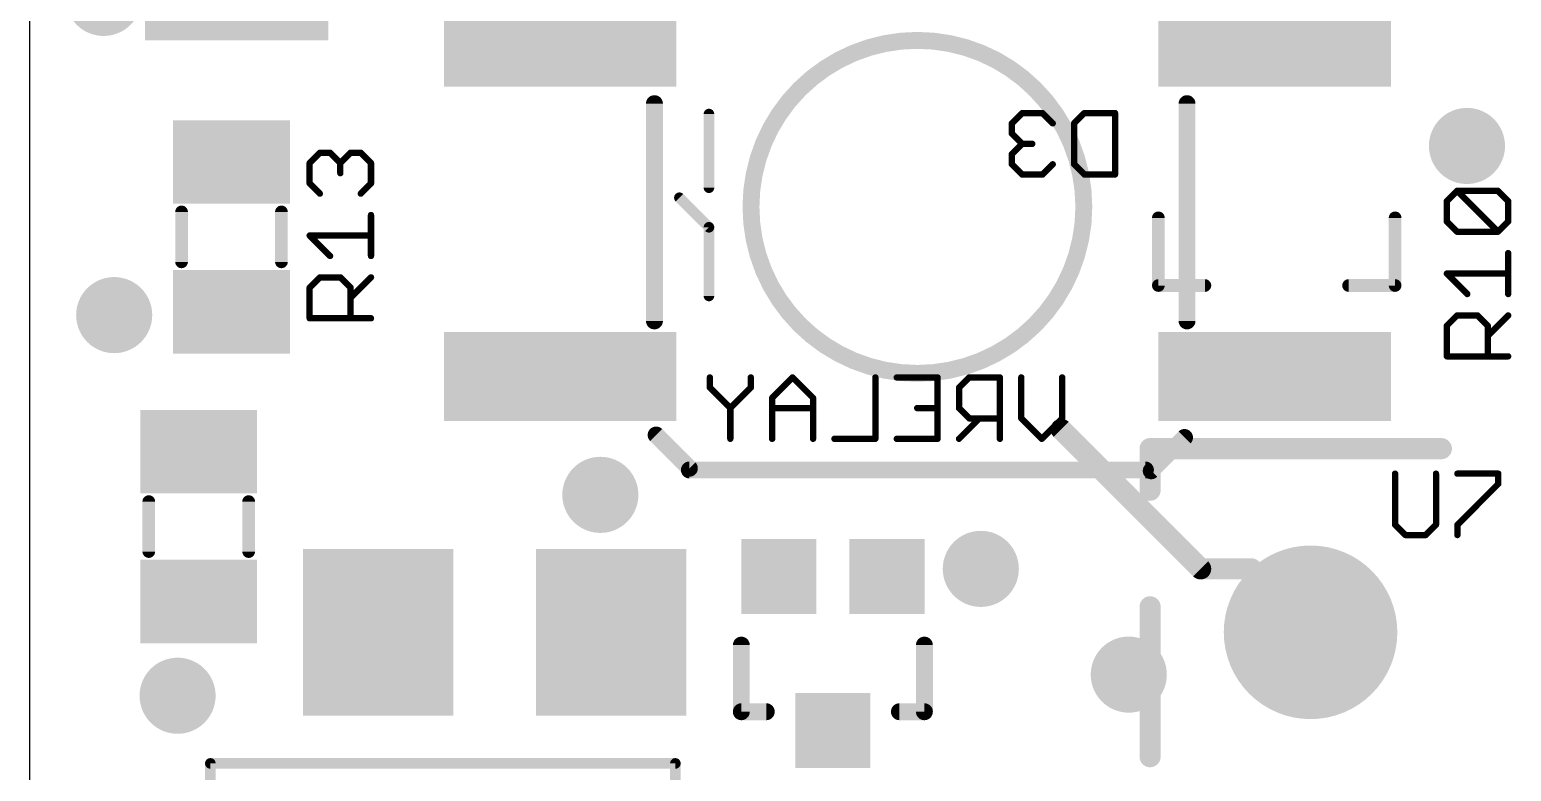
# Model space of a CAD drawing. Extents: x 0 to 96, y -11 to 42.
# Drawn here: x 0 to 17.81, y 12.55 to 21.46 of the extents above; entities that cross this region are included whole.
import ezdxf

# ---------------------------------------------------------------- set-up
doc = ezdxf.new("R2010")
doc.units = 0
for name, color, linetype in [('17', 82, 'CONTINUOUS'), ('18', 82, 'CONTINUOUS'), ('20', 7, 'CONTINUOUS'), ('21', 253, 'CONTINUOUS'), ('22', 253, 'CONTINUOUS'), ('29', 253, 'CONTINUOUS')]:
    doc.layers.add(name, color=color, linetype=linetype)

# ---------------------------------------------------------------- blocks, each defined once
blk = doc.blocks.new('RECT')
blk.add_solid([(-0.5, -0.5), (0.5, -0.5), (-0.5, 0.5), (0.5, 0.5)])
blk = doc.blocks.new('ROUNDP')
at = {"const_width": 0.5}
blk.add_lwpolyline([(0, -0.25, 1), (0, 0.25, 1), (0, -0.25)], format="xyb", dxfattribs=at)
blk = doc.blocks.new('ROUNDV')
at = {"const_width": 0.5}
blk.add_lwpolyline([(0, -0.25, 1), (0, 0.25, 1), (0, -0.25)], format="xyb", dxfattribs=at)

msp = doc.modelspace()

# ---------------------------------------------------------------- linework, layer by layer
at = {"layer": '20'}
msp.add_line((0, 34), (0, 0), dxfattribs=at)
at = {"layer": '21'}
for points, const_width in [([(10.668, 17.334, 1), (10.668, 21.334, 1), (10.668, 17.334)], 0.2032), ([(7.5588, 20.574, 1), (7.4572, 20.574)], 0.1016), ([(13.9588, 20.574, 1), (13.8572, 20.574)], 0.1016), ([(8.1948, 20.449, 1), (8.1312, 20.449)], 0.0635), ([(3.4877, 20.0033, 1), (3.4877, 19.9652)], 0.0381), ([(3.5012, 19.9707, 1), (3.4743, 19.9977)], 0.0381), ([(3.6241, 19.9977, 1), (3.5971, 19.9707)], 0.0381), ([(3.6106, 19.9652, 1), (3.6106, 20.0033)], 0.0381), ([(3.8564, 20.0033, 1), (3.8564, 19.9652)], 0.0381), ([(3.8698, 19.9707, 1), (3.8429, 19.9977)], 0.0381), ([(3.9927, 19.9977, 1), (3.9658, 19.9707)], 0.0381), ([(3.9792, 19.9652, 1), (3.9792, 20.0033)], 0.0381), ([(3.3839, 19.8613, 1), (3.3458, 19.8613)], 0.0381), ([(3.3514, 19.8748, 1), (3.3783, 19.8479)], 0.0381), ([(3.7525, 19.8613, 1), (3.7144, 19.8613)], 0.0381), ([(3.72, 19.8748, 1), (3.747, 19.8479)], 0.0381), ([(3.72, 19.8479, 1), (3.747, 19.8748)], 0.0381), ([(4.1212, 19.8613, 1), (4.0831, 19.8613)], 0.0381), ([(4.0886, 19.8479, 1), (4.1156, 19.8748)], 0.0381), ([(3.3783, 19.6291, 1), (3.3514, 19.6021)], 0.0381), ([(3.3458, 19.6156, 1), (3.3839, 19.6156)], 0.0381), ([(3.7144, 19.7385, 1), (3.7525, 19.7385)], 0.0381), ([(4.0831, 19.6156, 1), (4.1212, 19.6156)], 0.0381), ([(4.1156, 19.6021, 1), (4.0886, 19.6291)], 0.0381), ([(8.1312, 19.564, 1), (8.1948, 19.564)], 0.0635), ([(3.4743, 19.4793, 1), (3.5012, 19.5062)], 0.0381), ([(3.9658, 19.5062, 1), (3.9927, 19.4793)], 0.0381), ([(7.8305, 19.4665, 1), (7.7855, 19.4215)], 0.0635), ([(17.0491, 19.4041, 1), (17.011, 19.4041)], 0.0381), ([(17.0166, 19.4176, 1), (17.0435, 19.3907)], 0.0381), ([(17.1529, 19.5461, 1), (17.1529, 19.508)], 0.0381), ([(17.1664, 19.5405, 1), (17.1395, 19.5135)], 0.0381), ([(17.1664, 19.5135, 1), (17.1395, 19.5405)], 0.0381), ([(17.6579, 19.5405, 1), (17.631, 19.5135)], 0.0381), ([(17.6444, 19.508, 1), (17.6444, 19.5461)], 0.0381), ([(17.7864, 19.4041, 1), (17.7483, 19.4041)], 0.0381), ([(17.7538, 19.3907, 1), (17.7808, 19.4176)], 0.0381), ([(1.8638, 19.2738, 1), (1.7876, 19.2738)], 0.0762), ([(3.0638, 19.2738, 1), (2.9876, 19.2738)], 0.0762), ([(4.1212, 19.2358, 1), (4.0831, 19.2358)], 0.0381), ([(8.1948, 19.089, 1), (8.1312, 19.089)], 0.0635), ([(8.1405, 19.0665, 1), (8.1855, 19.1115)], 0.0635), ([(17.0435, 19.1719, 1), (17.0166, 19.1449)], 0.0381), ([(17.011, 19.1584, 1), (17.0491, 19.1584)], 0.0381), ([(17.1529, 19.0546, 1), (17.1529, 19.0165)], 0.0381), ([(17.1395, 19.0221, 1), (17.1664, 19.049)], 0.0381), ([(17.631, 19.049, 1), (17.6579, 19.0221)], 0.0381), ([(17.631, 19.0221, 1), (17.6579, 19.049)], 0.0381), ([(17.6444, 19.0165, 1), (17.6444, 19.0546)], 0.0381), ([(17.7483, 19.1584, 1), (17.7864, 19.1584)], 0.0381), ([(17.7808, 19.1449, 1), (17.7538, 19.1719)], 0.0381), ([(3.3649, 19.0091, 1), (3.3649, 18.971)], 0.0381), ([(3.3783, 19.0035, 1), (3.3514, 18.9766)], 0.0381), ([(4.1021, 18.971, 1), (4.1021, 19.0091)], 0.0381), ([(1.7876, 18.6738, 1), (1.8638, 18.6738)], 0.0762), ([(2.9876, 18.6738, 1), (3.0638, 18.6738)], 0.0762), ([(3.5971, 18.7308, 1), (3.6241, 18.7578)], 0.0381), ([(4.0831, 18.7443, 1), (4.1212, 18.7443)], 0.0381), ([(17.7864, 18.7786, 1), (17.7483, 18.7786)], 0.0381), ([(3.4877, 18.5064, 1), (3.4877, 18.4683)], 0.0381), ([(3.5012, 18.4739, 1), (3.4743, 18.5009)], 0.0381), ([(3.747, 18.5009, 1), (3.72, 18.4739)], 0.0381), ([(3.7335, 18.4683, 1), (3.7335, 18.5064)], 0.0381), ([(4.1156, 18.4739, 1), (4.0886, 18.5009)], 0.0381), ([(17.0435, 18.5463, 1), (17.0166, 18.5194)], 0.0381), ([(17.0301, 18.5519, 1), (17.0301, 18.5138)], 0.0381), ([(17.7673, 18.5138, 1), (17.7673, 18.5519)], 0.0381), ([(3.3514, 18.378, 1), (3.3783, 18.351)], 0.0381), ([(3.3839, 18.3645, 1), (3.3458, 18.3645)], 0.0381), ([(3.8754, 18.3645, 1), (3.8373, 18.3645)], 0.0381), ([(3.8429, 18.351, 1), (3.8698, 18.378)], 0.0381), ([(3.8429, 18.2551, 1), (3.8698, 18.2282)], 0.0381), ([(8.1312, 18.264, 1), (8.1948, 18.264)], 0.0635), ([(17.2623, 18.2736, 1), (17.2893, 18.3006)], 0.0381), ([(17.7483, 18.2871, 1), (17.7864, 18.2871)], 0.0381), ([(3.3649, 18.015, 1), (3.3649, 17.9769)], 0.0381), ([(3.3458, 17.9959, 1), (3.3839, 17.9959)], 0.0381), ([(3.8373, 17.9959, 1), (3.8754, 17.9959)], 0.0381), ([(4.1021, 17.9769, 1), (4.1021, 18.015)], 0.0381), ([(7.4572, 17.964, 1), (7.5588, 17.964)], 0.1016), ([(13.8572, 17.964, 1), (13.9588, 17.964)], 0.1016), ([(17.1529, 18.0492, 1), (17.1529, 18.0111)], 0.0381), ([(17.1664, 18.0167, 1), (17.1395, 18.0437)], 0.0381), ([(17.4122, 18.0437, 1), (17.3852, 18.0167)], 0.0381), ([(17.3987, 18.0111, 1), (17.3987, 18.0492)], 0.0381), ([(17.7808, 18.0167, 1), (17.7538, 18.0437)], 0.0381), ([(17.0491, 17.9073, 1), (17.011, 17.9073)], 0.0381), ([(17.0166, 17.9208, 1), (17.0435, 17.8938)], 0.0381), ([(17.5406, 17.9073, 1), (17.5025, 17.9073)], 0.0381), ([(17.5081, 17.7979, 1), (17.535, 17.771)], 0.0381), ([(17.5081, 17.8938, 1), (17.535, 17.9208)], 0.0381), ([(17.011, 17.5387, 1), (17.0491, 17.5387)], 0.0381), ([(17.0301, 17.5578, 1), (17.0301, 17.5197)], 0.0381), ([(17.5025, 17.5387, 1), (17.5406, 17.5387)], 0.0381), ([(17.7673, 17.5197, 1), (17.7673, 17.5578)], 0.0381), ([(7.5639, 16.6299, 1), (7.4921, 16.5581)], 0.1016), ([(13.9139, 16.5281, 1), (13.8421, 16.5999)], 0.1016), ([(7.928, 16.2248, 1), (7.928, 16.1232)], 0.1016), ([(7.8921, 16.1581, 1), (7.9639, 16.2299)], 0.1016), ([(13.408, 16.1232, 1), (13.408, 16.2248)], 0.1016), ([(13.4421, 16.1999, 1), (13.5139, 16.1281)], 0.1016), ([(16.4275, 16.1296, 1), (16.3894, 16.1296)], 0.0381), ([(16.9189, 16.1296, 1), (16.8808, 16.1296)], 0.0381), ([(17.1568, 16.1487, 1), (17.1568, 16.1106)], 0.0381), ([(17.6674, 16.1296, 1), (17.6293, 16.1296)], 0.0381), ([(17.6293, 16.0068, 1), (17.6674, 16.0068)], 0.0381), ([(17.6618, 15.9933, 1), (17.6348, 16.0202)], 0.0381), ([(17.6483, 16.1106, 1), (17.6483, 16.1487)], 0.0381), ([(1.4701, 15.794, 1), (1.3939, 15.794)], 0.0762), ([(2.6701, 15.794, 1), (2.5939, 15.794)], 0.0762), ([(16.4219, 15.5287, 1), (16.3949, 15.5018)], 0.0381), ([(16.3894, 15.5153, 1), (16.4275, 15.5153)], 0.0381), ([(16.8808, 15.5153, 1), (16.9189, 15.5153)], 0.0381), ([(16.9134, 15.5018, 1), (16.8864, 15.5287)], 0.0381), ([(17.1759, 15.5153, 1), (17.1378, 15.5153)], 0.0381), ([(17.1433, 15.5287, 1), (17.1703, 15.5018)], 0.0381), ([(16.5313, 15.4115, 1), (16.5313, 15.3734)], 0.0381), ([(16.5178, 15.3789, 1), (16.5447, 15.4059)], 0.0381), ([(16.7635, 15.4059, 1), (16.7905, 15.3789)], 0.0381), ([(16.777, 15.3734, 1), (16.777, 15.4115)], 0.0381), ([(17.1378, 15.3924, 1), (17.1759, 15.3924)], 0.0381), ([(1.3939, 15.194, 1), (1.4701, 15.194)], 0.0762), ([(2.5939, 15.194, 1), (2.6701, 15.194)], 0.0762), ([(8.6028, 14.07, 1), (8.5012, 14.07)], 0.1016), ([(10.8028, 14.07, 1), (10.7012, 14.07)], 0.1016), ([(8.552, 13.3208, 1), (8.552, 13.2192)], 0.1016), ([(8.852, 13.2192, 1), (8.852, 13.3208)], 0.1016), ([(10.452, 13.3208, 1), (10.452, 13.2192)], 0.1016), ([(10.752, 13.2192, 1), (10.752, 13.3208)], 0.1016), ([(8.5012, 13.27, 1), (8.6028, 13.27)], 0.1016), ([(10.7012, 13.27, 1), (10.8028, 13.27)], 0.1016), ([(2.2035, 12.6492, 1), (2.1399, 12.6492)], 0.0635), ([(2.1717, 12.681, 1), (2.1717, 12.6174)], 0.0635), ([(7.7915, 12.6492, 1), (7.728, 12.6492)], 0.0635), ([(7.7597, 12.6174, 1), (7.7597, 12.681)], 0.0635)]:
    msp.add_lwpolyline(points, format="xyb", dxfattribs=dict(at, const_width=const_width))
for points, const_width in [([(7.508, 20.574), (7.508, 17.964)], 0.2032), ([(13.908, 20.574), (13.908, 17.964)], 0.2032), ([(8.163, 19.564), (8.163, 20.449)], 0.127), ([(3.3649, 19.8613), (3.4877, 19.9842)], 0.0762), ([(3.4877, 19.9842), (3.6106, 19.9842)], 0.0762), ([(3.6106, 19.9842), (3.7335, 19.8613)], 0.0762), ([(3.7335, 19.8613), (3.8564, 19.9842)], 0.0762), ([(3.8564, 19.9842), (3.9792, 19.9842)], 0.0762), ([(3.9792, 19.9842), (4.1021, 19.8613)], 0.0762), ([(3.3649, 19.6156), (3.3649, 19.8613)], 0.0762), ([(3.7335, 19.8613), (3.7335, 19.7385)], 0.0762), ([(4.1021, 19.8613), (4.1021, 19.6156)], 0.0762), ([(3.4877, 19.4927), (3.3649, 19.6156)], 0.0762), ([(4.1021, 19.6156), (3.9792, 19.4927)], 0.0762), ([(8.163, 19.089), (7.808, 19.444)], 0.127), ([(17.0301, 19.4041), (17.1529, 19.527)], 0.0762), ([(17.0301, 19.1584), (17.0301, 19.4041)], 0.0762), ([(17.1529, 19.527), (17.6444, 19.527)], 0.0762), ([(17.6444, 19.0355), (17.1529, 19.527)], 0.0762), ([(17.6444, 19.527), (17.7673, 19.4041)], 0.0762), ([(17.7673, 19.4041), (17.7673, 19.1584)], 0.0762), ([(1.8257, 19.2738), (1.8257, 18.6738)], 0.1524), ([(3.0257, 19.2738), (3.0257, 18.6738)], 0.1524), ([(4.1021, 18.7443), (4.1021, 19.2358)], 0.0762), ([(8.163, 18.264), (8.163, 19.089)], 0.127), ([(17.1529, 19.0355), (17.0301, 19.1584)], 0.0762), ([(17.6444, 19.0355), (17.1529, 19.0355)], 0.0762), ([(17.7673, 19.1584), (17.6444, 19.0355)], 0.0762), ([(3.6106, 18.7443), (3.3649, 18.9901)], 0.0762), ([(3.3649, 18.9901), (4.1021, 18.9901)], 0.0762), ([(17.7673, 18.2871), (17.7673, 18.7786)], 0.0762), ([(3.3649, 18.3645), (3.4877, 18.4874)], 0.0762), ([(3.4877, 18.4874), (3.7335, 18.4874)], 0.0762), ([(3.7335, 18.4874), (3.8564, 18.3645)], 0.0762), ([(3.8564, 18.2416), (4.1021, 18.4874)], 0.0762), ([(17.2758, 18.2871), (17.0301, 18.5329)], 0.0762), ([(17.0301, 18.5329), (17.7673, 18.5329)], 0.0762), ([(3.3649, 17.9959), (3.3649, 18.3645)], 0.0762), ([(3.8564, 18.3645), (3.8564, 17.9959)], 0.0762), ([(4.1021, 17.9959), (3.3649, 17.9959)], 0.0762), ([(17.0301, 17.9073), (17.1529, 18.0302)], 0.0762), ([(17.1529, 18.0302), (17.3987, 18.0302)], 0.0762), ([(17.3987, 18.0302), (17.5216, 17.9073)], 0.0762), ([(17.5216, 17.7844), (17.7673, 18.0302)], 0.0762), ([(17.0301, 17.5387), (17.0301, 17.9073)], 0.0762), ([(17.5216, 17.9073), (17.5216, 17.5387)], 0.0762), ([(17.7673, 17.5387), (17.0301, 17.5387)], 0.0762), ([(7.928, 16.194), (7.528, 16.594)], 0.2032), ([(13.878, 16.564), (13.478, 16.164)], 0.2032), ([(7.928, 16.174), (13.408, 16.174)], 0.2032), ([(16.4084, 16.1296), (16.4084, 15.5153)], 0.0762), ([(16.8999, 15.5153), (16.8999, 16.1296)], 0.0762), ([(17.1568, 16.1296), (17.6483, 16.1296)], 0.0762), ([(17.6483, 16.0068), (17.1568, 15.5153)], 0.0762), ([(17.6483, 16.1296), (17.6483, 16.0068)], 0.0762), ([(1.432, 15.194), (1.432, 15.794)], 0.1524), ([(2.632, 15.194), (2.632, 15.794)], 0.1524), ([(16.4084, 15.5153), (16.5313, 15.3924)], 0.0762), ([(16.777, 15.3924), (16.8999, 15.5153)], 0.0762), ([(17.1568, 15.5153), (17.1568, 15.3924)], 0.0762), ([(16.5313, 15.3924), (16.777, 15.3924)], 0.0762), ([(8.552, 13.27), (8.552, 14.07)], 0.2032), ([(10.752, 13.27), (10.752, 14.07)], 0.2032), ([(8.852, 13.27), (8.552, 13.27)], 0.2032), ([(10.452, 13.27), (10.752, 13.27)], 0.2032), ([(2.1717, 12.6492), (7.7597, 12.6492)], 0.127), ([(2.1717, 6.8072), (2.1717, 12.6492)], 0.127), ([(7.7597, 12.6492), (7.7597, 6.8072)], 0.127)]:
    msp.add_lwpolyline(points, dxfattribs=dict(at, const_width=const_width))
at = {"layer": '22'}
for points, const_width in [([(11.9259, 20.4603), (11.803, 20.3375)], 0.0762), ([(12.1716, 20.4603), (11.9259, 20.4603)], 0.0762), ([(12.2945, 20.3375), (12.1716, 20.4603)], 0.0762), ([(12.5514, 20.3375), (12.6743, 20.4603)], 0.0762), ([(12.6743, 20.4603), (13.0429, 20.4603)], 0.0762), ([(13.0429, 20.4603), (13.0429, 19.7231)], 0.0762), ([(11.803, 20.3375), (11.803, 20.2146)], 0.0762), ([(12.5514, 19.846), (12.5514, 20.3375)], 0.0762), ([(11.803, 20.2146), (11.9259, 20.0917)], 0.0762), ([(11.9259, 20.0917), (11.803, 19.9688)], 0.0762), ([(11.9259, 20.0917), (12.0487, 20.0917)], 0.0762), ([(11.803, 19.9688), (11.803, 19.846)], 0.0762), ([(11.803, 19.846), (11.9259, 19.7231)], 0.0762), ([(12.1716, 19.7231), (12.2945, 19.846)], 0.0762), ([(12.6743, 19.7231), (12.5514, 19.846)], 0.0762), ([(11.9259, 19.7231), (12.1716, 19.7231)], 0.0762), ([(13.0429, 19.7231), (12.6743, 19.7231)], 0.0762), ([(13.5636, 19.2024), (13.5636, 18.3896)], 0.1524), ([(16.4084, 18.3896), (16.4084, 19.2024)], 0.1524), ([(13.5636, 18.3896), (14.1224, 18.3896)], 0.1524), ([(15.8496, 18.3896), (16.4084, 18.3896)], 0.1524), ([(8.1743, 17.1625), (8.1743, 17.2853)], 0.0762), ([(8.6658, 17.2853), (8.6658, 17.1625)], 0.0762), ([(9.1685, 17.2853), (8.9228, 17.0396)], 0.0762), ([(9.4142, 17.0396), (9.1685, 17.2853)], 0.0762), ([(10.1627, 17.2853), (10.1627, 16.5481)], 0.0762), ([(10.4196, 17.2853), (10.9111, 17.2853)], 0.0762), ([(10.9111, 17.2853), (10.9111, 16.5481)], 0.0762), ([(11.2909, 17.2853), (11.168, 17.1625)], 0.0762), ([(11.6595, 17.2853), (11.2909, 17.2853)], 0.0762), ([(11.6595, 16.5481), (11.6595, 17.2853)], 0.0762), ([(11.9164, 16.7938), (11.9164, 17.2853)], 0.0762), ([(12.4079, 17.2853), (12.4079, 16.7938)], 0.0762), ([(8.4201, 16.9167), (8.1743, 17.1625)], 0.0762), ([(8.6658, 17.1625), (8.4201, 16.9167)], 0.0762), ([(11.168, 17.1625), (11.168, 16.9167)], 0.0762), ([(8.4201, 16.9167), (8.4201, 16.5481)], 0.0762), ([(8.9228, 17.0396), (8.9228, 16.5481)], 0.0762), ([(9.4142, 16.9167), (8.9228, 16.9167)], 0.0762), ([(9.4142, 16.5481), (9.4142, 17.0396)], 0.0762), ([(10.9111, 16.9167), (10.6653, 16.9167)], 0.0762), ([(11.168, 16.9167), (11.2909, 16.7938)], 0.0762), ([(11.4137, 16.7938), (11.168, 16.5481)], 0.0762), ([(11.2909, 16.7938), (11.6595, 16.7938)], 0.0762), ([(12.1622, 16.5481), (11.9164, 16.7938)], 0.0762), ([(12.4079, 16.7938), (12.1622, 16.5481)], 0.0762), ([(12.3952, 16.6624), (14.0716, 14.986)], 0.254), ([(10.1627, 16.5481), (9.6712, 16.5481)], 0.0762), ([(10.9111, 16.5481), (10.4196, 16.5481)], 0.0762), ([(13.464, 16.43), (13.464, 15.93)], 0.254), ([(16.964, 16.43), (13.464, 16.43)], 0.254), ([(14.0716, 14.986), (14.6812, 14.986)], 0.254), ([(13.464, 14.53), (13.464, 12.73)], 0.254)]:
    msp.add_lwpolyline(points, dxfattribs=dict(at, const_width=const_width))
for points, const_width in [([(11.9259, 20.4794, 1), (11.9259, 20.4413)], 0.0381), ([(11.9393, 20.4469, 1), (11.9124, 20.4738)], 0.0381), ([(12.1851, 20.4738, 1), (12.1581, 20.4469)], 0.0381), ([(12.1716, 20.4413, 1), (12.1716, 20.4794)], 0.0381), ([(12.6743, 20.4794, 1), (12.6743, 20.4413)], 0.0381), ([(12.6878, 20.4469, 1), (12.6608, 20.4738)], 0.0381), ([(13.062, 20.4603, 1), (13.0239, 20.4603)], 0.0381), ([(13.0429, 20.4413, 1), (13.0429, 20.4794)], 0.0381), ([(11.7895, 20.3509, 1), (11.8165, 20.324)], 0.0381), ([(11.8221, 20.3375, 1), (11.784, 20.3375)], 0.0381), ([(12.281, 20.324, 1), (12.308, 20.3509)], 0.0381), ([(12.5705, 20.3375, 1), (12.5324, 20.3375)], 0.0381), ([(12.5379, 20.3509, 1), (12.5649, 20.324)], 0.0381), ([(11.8165, 20.2281, 1), (11.7895, 20.2011)], 0.0381), ([(11.784, 20.2146, 1), (11.8221, 20.2146)], 0.0381), ([(11.9259, 20.1108, 1), (11.9259, 20.0727)], 0.0381), ([(11.9393, 20.0782, 1), (11.9124, 20.1052)], 0.0381), ([(11.9124, 20.0782, 1), (11.9393, 20.1052)], 0.0381), ([(12.0487, 20.0727, 1), (12.0487, 20.1108)], 0.0381), ([(11.7895, 19.9823, 1), (11.8165, 19.9554)], 0.0381), ([(11.8221, 19.9688, 1), (11.784, 19.9688)], 0.0381), ([(11.8165, 19.8594, 1), (11.7895, 19.8325)], 0.0381), ([(11.784, 19.846, 1), (11.8221, 19.846)], 0.0381), ([(12.308, 19.8325, 1), (12.281, 19.8594)], 0.0381), ([(12.5649, 19.8594, 1), (12.5379, 19.8325)], 0.0381), ([(12.5324, 19.846, 1), (12.5705, 19.846)], 0.0381), ([(11.9259, 19.7422, 1), (11.9259, 19.7041)], 0.0381), ([(11.9124, 19.7096, 1), (11.9393, 19.7366)], 0.0381), ([(12.1581, 19.7366, 1), (12.1851, 19.7096)], 0.0381), ([(12.1716, 19.7041, 1), (12.1716, 19.7422)], 0.0381), ([(12.6743, 19.7422, 1), (12.6743, 19.7041)], 0.0381), ([(12.6608, 19.7096, 1), (12.6878, 19.7366)], 0.0381), ([(13.0239, 19.7231, 1), (13.062, 19.7231)], 0.0381), ([(13.0429, 19.7041, 1), (13.0429, 19.7422)], 0.0381), ([(13.6017, 19.2024, 1), (13.5255, 19.2024)], 0.0762), ([(16.4465, 19.2024, 1), (16.3703, 19.2024)], 0.0762), ([(13.5636, 18.4277, 1), (13.5636, 18.3515)], 0.0762), ([(13.5255, 18.3896, 1), (13.6017, 18.3896)], 0.0762), ([(14.1224, 18.3515, 1), (14.1224, 18.4277)], 0.0762), ([(15.8496, 18.4277, 1), (15.8496, 18.3515)], 0.0762), ([(16.3703, 18.3896, 1), (16.4465, 18.3896)], 0.0762), ([(16.4084, 18.3515, 1), (16.4084, 18.4277)], 0.0762), ([(8.1934, 17.2853, 1), (8.1553, 17.2853)], 0.0381), ([(8.6849, 17.2853, 1), (8.6468, 17.2853)], 0.0381), ([(9.182, 17.2988, 1), (9.155, 17.2719)], 0.0381), ([(9.182, 17.2719, 1), (9.155, 17.2988)], 0.0381), ([(10.1817, 17.2853, 1), (10.1436, 17.2853)], 0.0381), ([(10.4196, 17.3044, 1), (10.4196, 17.2663)], 0.0381), ([(10.9301, 17.2853, 1), (10.892, 17.2853)], 0.0381), ([(10.9111, 17.2663, 1), (10.9111, 17.3044)], 0.0381), ([(11.2909, 17.3044, 1), (11.2909, 17.2663)], 0.0381), ([(11.3043, 17.2719, 1), (11.2774, 17.2988)], 0.0381), ([(11.6785, 17.2853, 1), (11.6404, 17.2853)], 0.0381), ([(11.6595, 17.2663, 1), (11.6595, 17.3044)], 0.0381), ([(11.9355, 17.2853, 1), (11.8974, 17.2853)], 0.0381), ([(12.4269, 17.2853, 1), (12.3888, 17.2853)], 0.0381), ([(8.1878, 17.1759, 1), (8.1609, 17.149)], 0.0381), ([(8.1553, 17.1625, 1), (8.1934, 17.1625)], 0.0381), ([(8.6468, 17.1625, 1), (8.6849, 17.1625)], 0.0381), ([(8.6793, 17.149, 1), (8.6524, 17.1759)], 0.0381), ([(11.1871, 17.1625, 1), (11.149, 17.1625)], 0.0381), ([(11.1545, 17.1759, 1), (11.1815, 17.149)], 0.0381), ([(8.4391, 16.9167, 1), (8.401, 16.9167)], 0.0381), ([(8.4066, 16.9302, 1), (8.4336, 16.9032)], 0.0381), ([(8.4066, 16.9032, 1), (8.4336, 16.9302)], 0.0381), ([(8.9093, 17.0531, 1), (8.9362, 17.0261)], 0.0381), ([(8.9418, 17.0396, 1), (8.9037, 17.0396)], 0.0381), ([(8.9228, 16.9358, 1), (8.9228, 16.8977)], 0.0381), ([(9.4333, 17.0396, 1), (9.3952, 17.0396)], 0.0381), ([(9.4008, 17.0261, 1), (9.4277, 17.0531)], 0.0381), ([(9.4142, 16.8977, 1), (9.4142, 16.9358)], 0.0381), ([(10.6653, 16.9358, 1), (10.6653, 16.8977)], 0.0381), ([(10.9111, 16.8977, 1), (10.9111, 16.9358)], 0.0381), ([(11.1815, 16.9302, 1), (11.1545, 16.9032)], 0.0381), ([(11.149, 16.9167, 1), (11.1871, 16.9167)], 0.0381), ([(11.2909, 16.8129, 1), (11.2909, 16.7748)], 0.0381), ([(11.2774, 16.7804, 1), (11.3043, 16.8073)], 0.0381), ([(11.4272, 16.7804, 1), (11.4003, 16.8073)], 0.0381), ([(11.6595, 16.7748, 1), (11.6595, 16.8129)], 0.0381), ([(11.9299, 16.8073, 1), (11.9029, 16.7804)], 0.0381), ([(11.8974, 16.7938, 1), (11.9355, 16.7938)], 0.0381), ([(12.4401, 16.7073, 1), (12.3503, 16.6175)], 0.127), ([(12.3888, 16.7938, 1), (12.4269, 16.7938)], 0.0381), ([(12.4214, 16.7804, 1), (12.3944, 16.8073)], 0.0381), ([(8.401, 16.5481, 1), (8.4391, 16.5481)], 0.0381), ([(8.9037, 16.5481, 1), (8.9418, 16.5481)], 0.0381), ([(9.3952, 16.5481, 1), (9.4333, 16.5481)], 0.0381), ([(9.6712, 16.5672, 1), (9.6712, 16.5291)], 0.0381), ([(10.1436, 16.5481, 1), (10.1817, 16.5481)], 0.0381), ([(10.1627, 16.5291, 1), (10.1627, 16.5672)], 0.0381), ([(10.4196, 16.5672, 1), (10.4196, 16.5291)], 0.0381), ([(10.892, 16.5481, 1), (10.9301, 16.5481)], 0.0381), ([(10.9111, 16.5291, 1), (10.9111, 16.5672)], 0.0381), ([(11.1545, 16.5616, 1), (11.1815, 16.5346)], 0.0381), ([(11.6404, 16.5481, 1), (11.6785, 16.5481)], 0.0381), ([(12.1487, 16.5616, 1), (12.1756, 16.5346)], 0.0381), ([(12.1487, 16.5346, 1), (12.1756, 16.5616)], 0.0381), ([(13.5275, 16.43, 1), (13.4005, 16.43)], 0.127), ([(13.464, 16.4935, 1), (13.464, 16.3665)], 0.127), ([(16.964, 16.3665, 1), (16.964, 16.4935)], 0.127), ([(13.4005, 15.93, 1), (13.5275, 15.93)], 0.127), ([(15.3924, 13.3082, 1), (15.3924, 15.1398, 1), (15.3924, 13.3082)], 0.254), ([(14.0716, 15.0495, 1), (14.0716, 14.9225)], 0.127), ([(14.0267, 14.9411, 1), (14.1165, 15.0309)], 0.127), ([(14.6812, 14.9225, 1), (14.6812, 15.0495)], 0.127), ([(13.5275, 14.53, 1), (13.4005, 14.53)], 0.127), ([(13.4005, 12.73, 1), (13.5275, 12.73)], 0.127)]:
    msp.add_lwpolyline(points, format="xyb", dxfattribs=dict(at, const_width=const_width))

# ---------------------------------------------------------------- block references
at = {"layer": '17', "xscale": 1.5, "yscale": 1.5, "rotation": 90}
msp.add_blockref('ROUNDP', (15.367, 14.224), dxfattribs=at)
msp.add_blockref('ROUNDP', (15.367, 14.224), dxfattribs=at)
at = {"layer": '18', "xscale": 0.9144, "yscale": 0.9144}
for p in [(0.889, 21.844), (17.272, 20.066), (1.016, 18.034), (6.858, 15.875), (11.43, 14.986), (13.208, 13.716), (1.778, 13.462)]:
    msp.add_blockref('ROUNDV', p, dxfattribs=at)
at = {"layer": '29'}
for name, p, xscale, yscale, rotation in [('RECT', (2.4892, 22.0347), 1.4032, 2.2032, 270), ('RECT', (6.3754, 21.3106), 2.794, 1.0668, 180), ('RECT', (14.9606, 21.3106), 2.794, 1.0668, 180), ('RECT', (2.4257, 19.8738), 1.0032, 1.4032, 270), ('RECT', (2.4257, 18.0738), 1.0032, 1.4032, 270), ('RECT', (6.3754, 17.2974), 2.794, 1.0668, 180), ('RECT', (14.9606, 17.2974), 2.794, 1.0668, 180), ('RECT', (2.032, 16.394), 1.0032, 1.4032, 90), ('RECT', (9.002, 14.895), 0.9032, 0.9032, 180), ('RECT', (10.302, 14.895), 0.9032, 0.9032, 180), ('RECT', (2.032, 14.594), 1.0032, 1.4032, 90), ('ROUNDP', (15.367, 14.224), 1.7032, 1.7032, 90), ('RECT', (9.652, 13.045), 0.9032, 0.9032, 180)]:
    msp.add_blockref(name, p, dxfattribs=dict(at, xscale=xscale, yscale=yscale, rotation=rotation))
at = {"layer": '29', "xscale": 1.8032, "yscale": 2.0032}
for p in [(4.188, 14.224), (6.988, 14.224)]:
    msp.add_blockref('RECT', p, dxfattribs=at)

doc.saveas('drawing.dxf')
